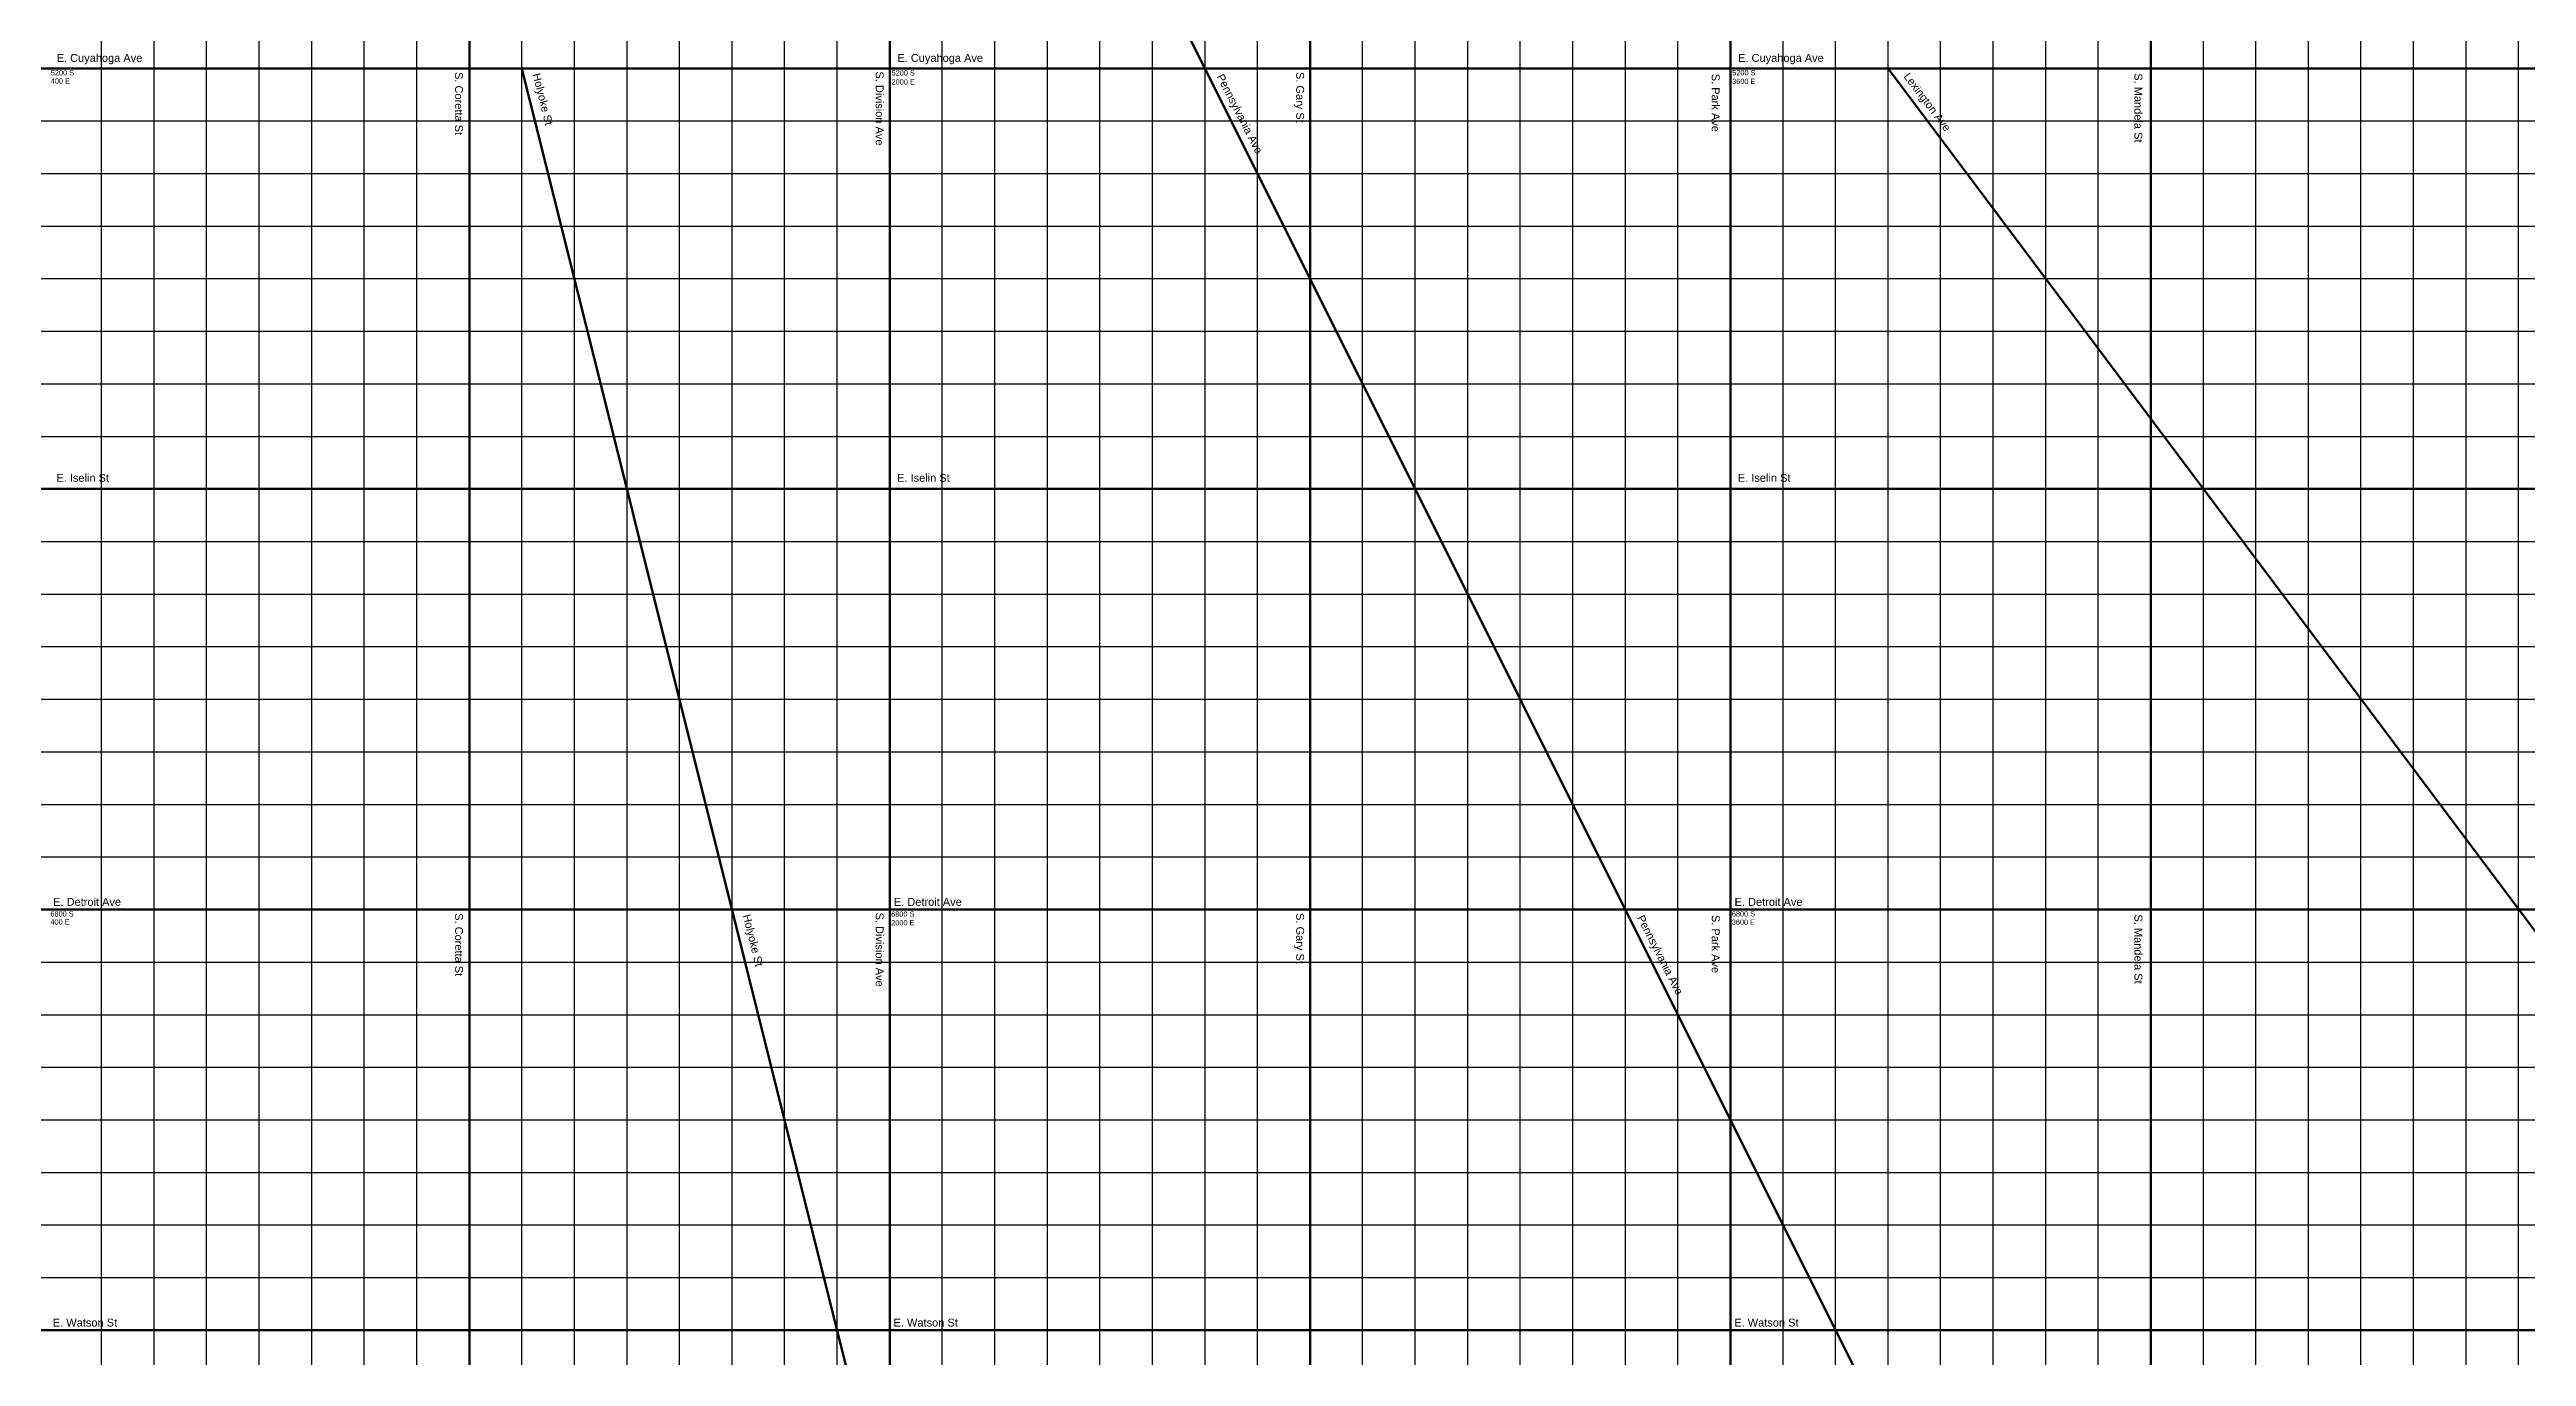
# Model space of a CAD drawing. Header units: inches. Extents: x -196 to 213, y -195 to 213.
# Drawn here: x 16 to 110.3, y -145 to -95.3 of the extents above; entities that cross this region are included whole.
import ezdxf

# ---------------------------------------------------------------- set-up
doc = ezdxf.new("R2010")
doc.units = ezdxf.units.IN
doc.header["$MEASUREMENT"] = 0
for name, color, linetype, lineweight in [('dia-major-st', 7, 'Continuous', 80), ('streets-major', 7, 'Continuous', 80), ('streets-minor', 7, 'Continuous', 30), ('text', 7, 'Continuous', 30)]:
    doc.layers.add(name, color=color, linetype=linetype, lineweight=lineweight)
doc.styles.get("Standard").update_dxf_attribs({"font": 'arial.ttf'})

msp = doc.modelspace()

# ---------------------------------------------------------------- linework, layer by layer
at = {"layer": 'dia-major-st'}
for p, q in [((12, 0), (108, -192)), ((34, -96), (58, -192)), ((158, -192), (86, -96))]:
    msp.add_line(p, q, dxfattribs=at)
at = {"layer": 'streets-major'}
for p, q in [((32, -192), (32, 208)), ((48, -192), (48, 208)), ((64, -192), (64, 208)), ((80, -192), (80, 208)), ((96, -192), (96, 208)), ((-192, -96), (208, -96)), ((-192, -112), (208, -112)), ((-192, -128), (208, -128)), ((-192, -144), (208, -144))]:
    msp.add_line(p, q, dxfattribs=at)
at = {"layer": 'streets-minor'}
for p, q in [((18, -192), (18, 208)), ((20, -192), (20, 208)), ((22, -192), (22, 208)), ((24, -192), (24, 208)), ((26, -192), (26, 208)), ((28, -192), (28, 208)), ((30, -192), (30, 208)), ((34, -192), (34, 208)), ((36, -192), (36, 208)), ((38, -192), (38, 208)), ((40, -192), (40, 208)), ((42, -192), (42, 208)), ((44, -192), (44, 208)), ((46, -192), (46, 208)), ((50, -192), (50, 208)), ((52, -192), (52, 208)), ((54, -192), (54, 208)), ((56, -192), (56, 208)), ((58, -192), (58, 208)), ((60, -192), (60, 208)), ((62, -192), (62, 208)), ((66, -192), (66, 208)), ((68, -192), (68, 208)), ((70, -192), (70, 208)), ((72, -192), (72, 208)), ((74, -192), (74, 208)), ((76, -192), (76, 208)), ((78, -192), (78, 208)), ((82, -192), (82, 208)), ((84, -192), (84, 208)), ((86, -192), (86, 208)), ((88, -192), (88, 208)), ((90, -192), (90, 208)), ((92, -192), (92, 208)), ((94, -192), (94, 208)), ((98, -192), (98, 208)), ((100, -192), (100, 208)), ((102, -192), (102, 208)), ((104, -192), (104, 208)), ((106, -192), (106, 208)), ((108, -192), (108, 208)), ((110, -192), (110, 208)), ((-192, -98), (208, -98)), ((-192, -100), (208, -100)), ((-192, -102), (208, -102)), ((-192, -104), (208, -104)), ((-192, -106), (208, -106)), ((-192, -108), (208, -108)), ((-192, -110), (208, -110)), ((-192, -114), (208, -114)), ((-192, -116), (208, -116)), ((-192, -118), (208, -118)), ((-192, -120), (208, -120)), ((-192, -122), (208, -122)), ((-192, -124), (208, -124)), ((-192, -126), (208, -126)), ((-192, -130), (208, -130)), ((-192, -132), (208, -132)), ((-192, -134), (208, -134)), ((-192, -136), (208, -136)), ((-192, -138), (208, -138)), ((-192, -140), (208, -140)), ((-192, -142), (208, -142))]:
    msp.add_line(p, q, dxfattribs=at)

# ---------------------------------------------------------------- texts
at = {"layer": 'text'}
for s, height, p in [('5200 S', 0.2, (16.068, -96.267)), ('E. Cuyahoga Ave', 0.3, (16.29, -95.753)), ('5200 S', 0.2, (48.069, -96.273)), ('E. Cuyahoga Ave', 0.3, (48.29, -95.753)), ('5200 S', 0.2, (80.067, -96.264)), ('E. Cuyahoga Ave', 0.3, (80.29, -95.753)), ('400 E', 0.2, (16.066, -96.581)), ('2000 E', 0.2, (48.069, -96.615)), ('3600 E', 0.2, (80.064, -96.593)), ('E. Iselin St', 0.3, (16.281, -111.728)), ('E. Iselin St', 0.3, (48.281, -111.728)), ('E. Iselin St', 0.3, (80.281, -111.728)), ('6800 S', 0.2, (16.054, -128.267)), ('E. Detroit Ave', 0.3, (16.157, -127.86)), ('6800 S', 0.2, (48.055, -128.274)), ('E. Detroit Ave', 0.3, (48.157, -127.86)), ('6800 S', 0.2, (80.053, -128.264)), ('E. Detroit Ave', 0.3, (80.157, -127.86)), ('400 E', 0.2, (16.052, -128.571)), ('2000 E', 0.2, (48.055, -128.604)), ('3600 E', 0.2, (80.05, -128.582)), ('E. Watson St', 0.3, (16.145, -143.864)), ('E. Watson St', 0.3, (48.145, -143.864)), ('E. Watson St', 0.3, (80.145, -143.864))]:
    msp.add_text(s, height=height, dxfattribs=at).set_placement(p)
for s, rotation, p in [('S. Coretta St', 270, (31.454, -96.139)), ('S. Division Ave', 270, (47.468, -96.117)), ('S. Gary St', 270, (63.471, -96.136)), ('Lexington Ave', 307, (86.575, -96.309)), ('Holyoke St', 284, (34.405, -96.225)), ('Pennsylvania Ave', 297, (60.435, -96.311)), ('S. Park Ave', 270, (79.289, -96.206)), ('S. Mandela St', 270, (95.377, -96.187)), ('S. Coretta St', 270, (31.454, -128.139)), ('Holyoke St', 284, (42.405, -128.225)), ('S. Division Ave', 270, (47.468, -128.117)), ('S. Gary St', 270, (63.471, -128.136)), ('Pennsylvania Ave', 297, (76.435, -128.311)), ('S. Mandela St', 270, (95.377, -128.187)), ('S. Park Ave', 270, (79.289, -128.206))]:
    msp.add_text(s, height=0.3, rotation=rotation, dxfattribs=at).set_placement(p)

doc.saveas('drawing.dxf')
